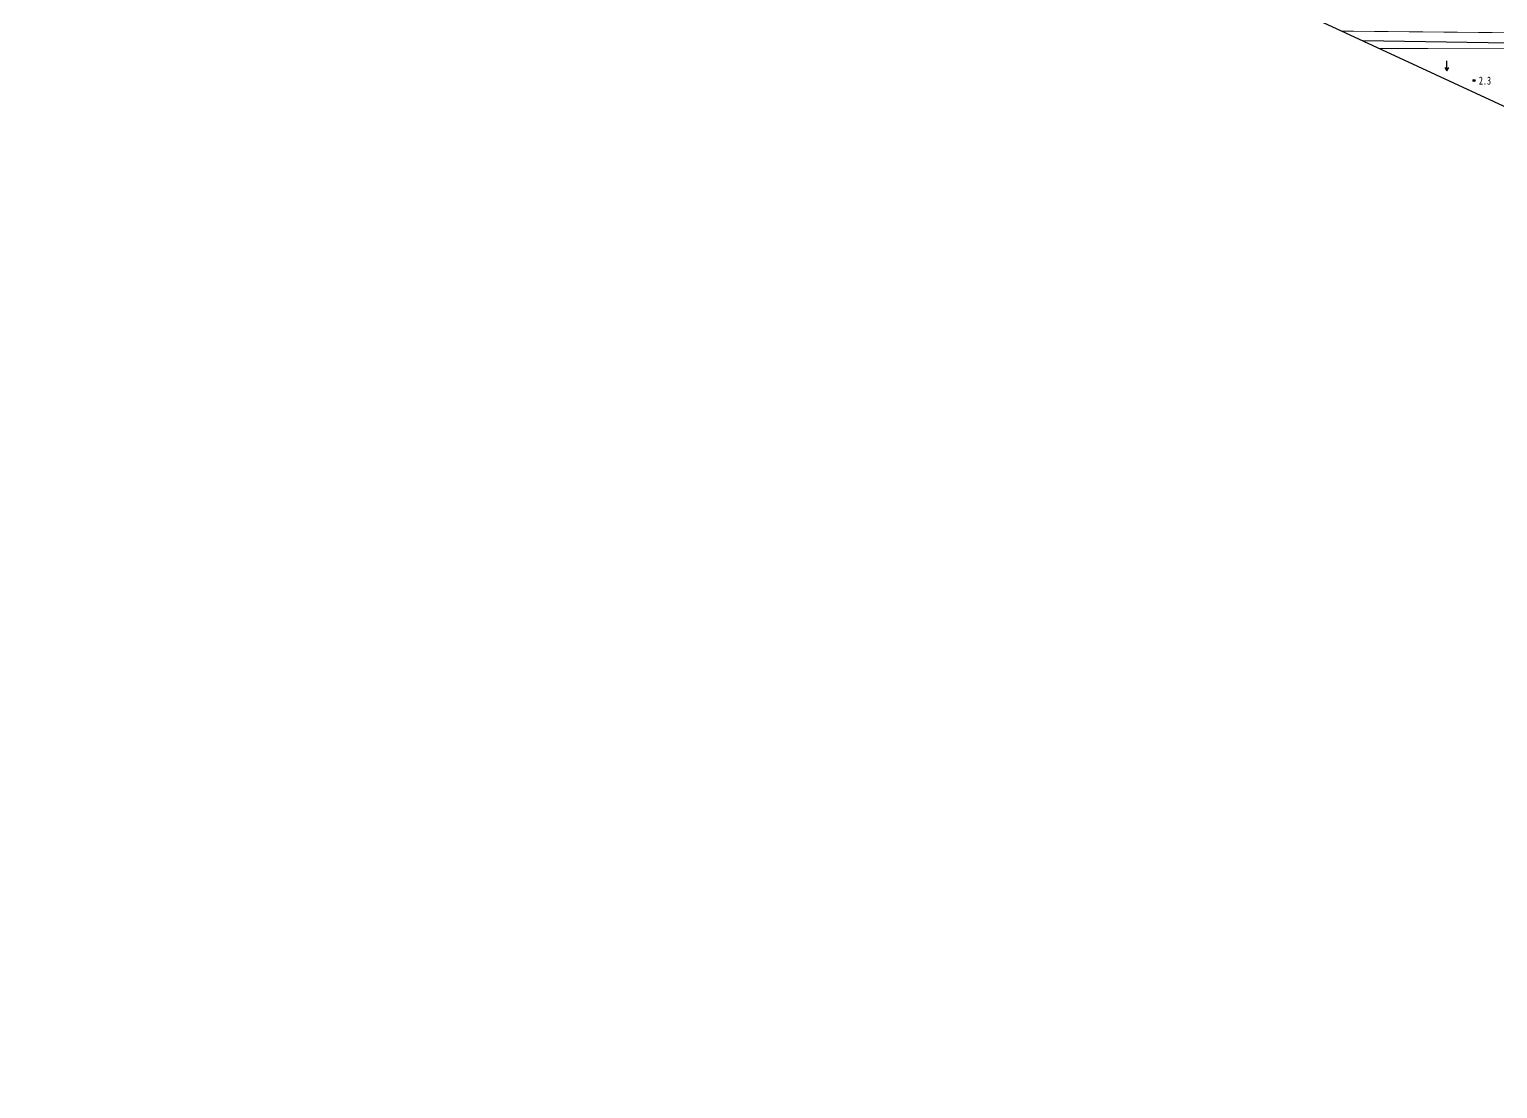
# Model space of a CAD drawing. Header units: metres. Extents: x 494039 to 619385, y 3351420 to 3402703.
# Drawn here: x 584468 to 585201, y 3393939 to 3394469 of the extents above; entities that cross this region are included whole.
import ezdxf
from ezdxf.enums import TextEntityAlignment as Align

# ---------------------------------------------------------------- set-up
doc = ezdxf.new("R2010")
doc.units = ezdxf.units.M
doc.linetypes.add('9376', pattern=[0])
for name, color, linetype in [('420500', 8, 'Continuous'), ('720100', 8, 'Continuous'), ('810200', 8, 'Continuous'), ('810301', 8, 'Continuous'), ('810510', 8, 'Continuous'), ('范围线', 8, 'Continuous')]:
    doc.layers.add(name, color=color, linetype=linetype)

# ---------------------------------------------------------------- blocks, each defined once
blk = doc.blocks.new('p_point')
for radius in [0.25, 0.2, 0.15, 0.1, 0.05]:
    blk.add_circle((0, 0), radius)
blk.add_point((0, 0))
blk = doc.blocks.new('gc120')
for p, q in [((-0.5, 0.87), (0, 0)), ((0, 0), (0, 2.5)), ((0, 0), (0.5, 0.87))]:
    blk.add_line(p, q)
blk = doc.blocks.new('1-3&1-4')
at = {"layer": '420500', "color": 8, "linetype": 'Continuous', "const_width": 0.4, "flags": 128}
blk.add_lwpolyline([(585123.4983, 3394467.8472), (585241.1435, 3394466.7148), (585361.6768, 3394463.7497), (585448.1156, 3394461.216)], dxfattribs=at)
at = {"layer": '810200', "color": 8, "linetype": 'Continuous', "const_width": 0.4, "flags": 128}
blk.add_lwpolyline([(585211.2724, 3394446.1743), (585206.2159, 3394459.2914), (585142.2589, 3394459.1381)], dxfattribs=at)
at = {"layer": '810510', "color": 8, "linetype": '9376', "elevation": 3.5421, "flags": 128}
blk.add_lwpolyline([(585311.161, 3394460.1319), (585133.9639, 3394462.9888)], dxfattribs=at)
at = {"layer": '范围线', "color": 8, "flags": 128}
blk.add_lwpolyline([(580974.9971, 3398172.2884), (580158.1729, 3397748.7629), (583102.2681, 3395406.1495), (589376.9328, 3392493.3034), (594318.9563, 3392016.403), (594002.9657, 3392059.9931), (593709.5027, 3392110.274), (593489.39, 3392154.2585), (593446.55, 3392164.1073), (593184.0367, 3392224.4585), (592856.0894, 3392311.9807), (592630.9821, 3392379.424), (592345.2786, 3392474.0542), (592112.8421, 3392558.6278), (591835.9381, 3392668.5492), (591571.4074, 3392783.2499), (591303.4331, 3392909.9936), (591275.2655, 3392923.316), (591065.2798, 3393031.2284), (591019.813, 3393054.5939), (590886.2864, 3393127.1825), (590776.1303, 3393189.2284), (589711.9005, 3393302.4152), (583546.9224, 3396125.8295)], close=True, dxfattribs=at)
at = {"layer": '720100', "color": 8, "linetype": 'Continuous', "xscale": 2, "yscale": 2, "zscale": 2}
blk.add_blockref('p_point', (585189.4885, 3394443.1297, 2.3414), dxfattribs=at)
at = {"layer": '810301', "color": 8, "linetype": 'Continuous', "xscale": 2, "yscale": 2}
blk.add_blockref('gc120', (585175.8693, 3394447.9584, 3.8025), dxfattribs=at)
at = {"layer": '720100', "color": 8, "width": 0.75}
blk.add_text('2.3', height=4, dxfattribs=at).set_placement((585191.8885, 3394443.1297, 2.3414), align=Align.MIDDLE_LEFT)

msp = doc.modelspace()

# ---------------------------------------------------------------- block references
msp.add_blockref('1-3&1-4', (0, 0))

doc.saveas('drawing.dxf')
